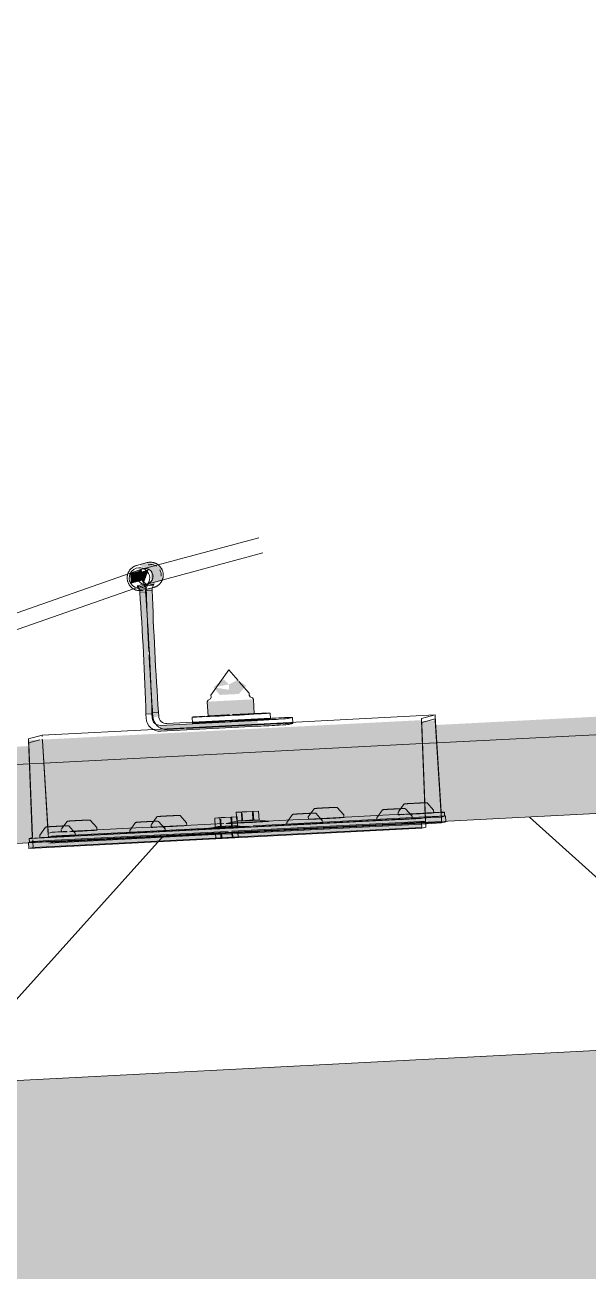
# Model space of a CAD drawing. Header units: millimetres. Extents: x 632 to 645312, y -3890 to 22200.
# Drawn here: x 582708 to 582994, y 10169 to 10801 of the extents above; entities that cross this region are included whole.
import ezdxf

# ---------------------------------------------------------------- set-up
doc = ezdxf.new("R2010")
doc.units = ezdxf.units.MM
doc.layers.add('A-270-M_ROOF', color=132, linetype='Continuous', lineweight=13)
doc.layers.add('A-770-ME_FFE_SA', color=91, linetype='Continuous', lineweight=13)

# ---------------------------------------------------------------- blocks, each defined once
blk = doc.blocks.new('Static Line_Sayfa_Metal Deck_Pan Mount - Up to 15 _ pitch - Max 2 Users-1848369-S6_501-SECTION C1')
at = {"layer": 'A-770-ME_FFE_SA', "lineweight": 5, "transparency": 33554432}
for points in [[(4293291.87, 10517.65), (4293297.19, 10519.07), (4293296.85, 10525.56), (4293291.07, 10528.52), (4293285.75, 10527.09), (4293291.54, 10524.14)], [(4293281.43, 10517.69), (4293287.31, 10519.27), (4293287.04, 10524.48), (4293281.17, 10522.9)], [(4293285.14, 10523.13), (4293287.87, 10517.39), (4293290.52, 10524.87)], [(4293292.25, 10449.54), (4293295.6, 10450.44), (4293292.25, 10515.52), (4293288.89, 10514.62), (4293291.6, 10466.66)], [(4293289.15, 10451.39), (4293292.15, 10451.54), (4293288.95, 10513.45), (4293285.96, 10513.3), (4293288.6, 10466.51)], [(4293320.67, 10450.36), (4293344.12, 10451.56), (4293343.74, 10458.97), (4293320.29, 10457.77)], [(4293231.42, 10389.59), (4293430.98, 10399.81), (4293429, 10448.39), (4293229.45, 10438.16)], [(4293239.54, 10389.75), (4293439.1, 10399.97), (4293436.08, 10448.26), (4293236.52, 10438.04)], [(4293296.6, 10442.76), (4293345.99, 10445.29), (4293345.84, 10448.28), (4293296.45, 10445.75)], [(4293375.76, 10399.54), (4293384.74, 10400), (4293388.24, 10403.09), (4293380.1, 10402.3)], [(4293410.49, 10398.95), (4293419.47, 10399.41), (4293422.97, 10402.5), (4293414.84, 10401.71)], [(4293421.4, 10401.88), (4293430.38, 10402.34), (4293433.88, 10405.43), (4293425.74, 10404.64)], [(4293229.68, 10383.3), (4293429.24, 10393.52), (4293429.08, 10396.52), (4293229.52, 10386.3)], [(4293239.74, 10386), (4293439.3, 10396.23), (4293439.15, 10399.22), (4293239.59, 10389)], [(4293254.64, 10395.88), (4293250.3, 10393.11), (4293259.28, 10393.57)], [(4293285.03, 10392.53), (4293294.01, 10392.99), (4293297.51, 10396.07), (4293289.38, 10395.29)], [(4293300.28, 10398.21), (4293295.93, 10395.45), (4293304.91, 10395.91)], [(4293369.2, 10399.38), (4293364.86, 10396.61), (4293373.84, 10397.07)], [(4293239.39, 10390.19), (4293248.37, 10390.65), (4293251.87, 10393.74), (4293243.74, 10392.95)]]:
    blk.add_hatch(color=256, dxfattribs=at).paths.add_polyline_path(points)
h = blk.add_hatch(color=256, dxfattribs=at)
h.paths.add_polyline_path([(4293326.66, 10461.19), (4293336.34, 10461.68), (4293339.97, 10465.89), (4293335.55, 10468.75), (4293331.22, 10466.51), (4293331.33, 10463.82), (4293323.32, 10465.04)])
h.paths.add_polyline_path([(4293323.32, 10465.04), (4293331.22, 10466.51), (4293328.71, 10469.15)])
h = blk.add_hatch(color=256, dxfattribs=at)
h.paths.add_polyline_path([(4293338.13, 10391.32), (4293343.74, 10391.6), (4293343.48, 10396.6), (4293337.87, 10396.31)])
h.paths.add_polyline_path([(4293340.63, 10397.43), (4293343.2, 10402.02), (4293337.59, 10401.74)])
h = blk.add_hatch(color=256, dxfattribs=at)
h.paths.add_polyline_path([(4293327.23, 10388.39), (4293332.84, 10388.68), (4293332.58, 10393.67), (4293326.97, 10393.38)])
h.paths.add_polyline_path([(4293329.73, 10394.5), (4293332.3, 10399.1), (4293326.69, 10398.81)])
at = {"layer": 'A-770-ME_FFE_SA', "lineweight": 5}
for p, q in [((4293346.45, 10540.95), (4293287.67, 10525.17)), ((4293289.72, 10528.31), (4293284.4, 10526.88)), ((4293289.79, 10528.33), (4293289.72, 10528.31)), ((4293289.74, 10517.44), (4293348.52, 10533.22)), ((4293290.04, 10528.39), (4293289.79, 10528.33)), ((4293290.3, 10528.44), (4293290.04, 10528.39)), ((4293290.55, 10528.48), (4293290.3, 10528.44)), ((4293290.81, 10528.5), (4293290.55, 10528.48)), ((4293291.07, 10528.52), (4293290.81, 10528.5)), ((4293287.41, 10525.09), (4293048.42, 10441.7)), ((4293051.06, 10434.15), (4293290.05, 10517.54)), ((4293284.61, 10516.47), (4293287.96, 10517.37)), ((4293284.61, 10516.47), (4293285.9, 10514.47)), ((4293285.9, 10514.47), (4293289.25, 10515.37)), ((4293287.77, 10514.33), (4293293.09, 10515.75)), ((4293289.25, 10515.37), (4293287.96, 10517.37)), ((4293288.89, 10514.62), (4293289.97, 10516.74)), ((4293288.89, 10514.62), (4293292.25, 10515.52)), ((4293289.31, 10514.2), (4293289.25, 10515.37)), ((4293289.97, 10516.74), (4293293.32, 10517.64)), ((4293293.32, 10517.64), (4293292.25, 10515.52)), ((4293292.25, 10515.52), (4293292.31, 10514.35)), ((4293296.34, 10517.81), (4293296.51, 10518.01)), ((4293296.51, 10518.01), (4293296.67, 10518.21)), ((4293296.67, 10518.21), (4293296.82, 10518.43)), ((4293296.82, 10518.43), (4293296.96, 10518.65)), ((4293296.96, 10518.65), (4293297.09, 10518.87)), ((4293285.9, 10514.47), (4293285.96, 10513.3)), ((4293285.96, 10513.3), (4293288.95, 10513.45)), ((4293288.95, 10513.45), (4293288.89, 10514.62)), ((4293292.09, 10514.34), (4293289.31, 10514.2)), ((4293322.16, 10461.03), (4293331.21, 10473.93)), ((4293335.9, 10468.52), (4293331.21, 10473.93)), ((4293341.54, 10462.03), (4293336.38, 10467.96)), ((4293320.28, 10457.76), (4293320.65, 10458.5)), ((4293320.28, 10457.76), (4293320.66, 10450.36)), ((4293321.84, 10459.27), (4293320.65, 10458.5)), ((4293322.21, 10460), (4293321.84, 10459.27)), ((4293322.16, 10461.03), (4293322.21, 10460)), ((4293341.59, 10461), (4293341.54, 10462.03)), ((4293341.59, 10461), (4293342.04, 10460.31)), ((4293343.29, 10459.67), (4293342.04, 10460.31)), ((4293343.75, 10458.97), (4293343.29, 10459.67)), ((4293344.13, 10451.57), (4293343.75, 10458.97)), ((4293292.15, 10451.54), (4293289.15, 10451.39)), ((4293292.25, 10449.54), (4293292.15, 10451.54)), ((4293292.51, 10452.29), (4293295.12, 10452.42)), ((4293292.61, 10450.29), (4293292.51, 10452.29)), ((4293295.5, 10452.44), (4293295.6, 10450.44)), ((4293352.4, 10448.99), (4293352.24, 10451.99)), ((4293289.15, 10451.39), (4293289.26, 10449.39)), ((4293345.84, 10448.28), (4293296.45, 10445.75)), ((4293345.93, 10446.4), (4293296.54, 10443.87)), ((4293296.6, 10442.76), (4293345.99, 10445.29)), ((4293299.8, 10446.65), (4293349.19, 10449.18)), ((4293345.95, 10446.01), (4293309.7, 10444.16)), ((4293312.54, 10449.94), (4293312.7, 10446.94)), ((4293435.96, 10451.01), (4293345.93, 10446.4)), ((4293349.35, 10446.19), (4293345.95, 10446.01)), ((4293361.43, 10449.22), (4293363.53, 10449.78)), ((4293361.59, 10446.22), (4293363.68, 10446.78)), ((4293363.7, 10446.79), (4293363.54, 10449.79)), ((4293429, 10448.39), (4293430.98, 10399.81)), ((4293435.96, 10451.01), (4293429.01, 10449.15)), ((4293429.17, 10447.17), (4293436, 10449)), ((4293431.15, 10397.83), (4293429.17, 10446.41)), ((4293439.06, 10401.98), (4293436.04, 10450.27)), ((4293436.08, 10448.26), (4293439.1, 10399.97)), ((4293229.45, 10438.93), (4293236.4, 10440.79)), ((4293296.54, 10443.87), (4293236.4, 10440.79)), ((4293308.55, 10444.1), (4293299.96, 10443.66)), ((4293231.42, 10389.59), (4293229.45, 10438.16)), ((4293229.61, 10436.18), (4293231.51, 10389.6)), ((4293235.27, 10438.46), (4293229.62, 10436.95)), ((4293239.52, 10390.01), (4293236.52, 10438.04)), ((4293236.6, 10438.04), (4293239.5, 10391.76)), ((4293338, 10401.84), (4293335.01, 10401.65)), ((4293335.01, 10401.65), (4293337.59, 10401.74)), ((4293335.25, 10397.1), (4293335.01, 10401.65)), ((4293337.59, 10401.74), (4293343.2, 10402.02)), ((4293337.59, 10401.74), (4293337.83, 10397.18)), ((4293343.61, 10402.13), (4293338, 10401.84)), ((4293338.04, 10401.11), (4293338.23, 10397.29)), ((4293343.2, 10402.02), (4293346.31, 10402.23)), ((4293343.2, 10402.02), (4293343.44, 10397.44)), ((4293346.31, 10402.23), (4293343.61, 10402.13)), ((4293343.61, 10402.13), (4293343.85, 10397.55)), ((4293346.31, 10402.23), (4293346.54, 10397.61)), ((4293417.23, 10401.73), (4293417.29, 10400.42)), ((4293420.99, 10400.75), (4293430.92, 10401.26)), ((4293430.92, 10406.46), (4293430.85, 10406.46)), ((4293431, 10406.46), (4293430.92, 10406.46)), ((4293431.07, 10406.47), (4293431, 10406.46)), ((4293431.15, 10406.47), (4293431.07, 10406.47)), ((4293431.26, 10406.46), (4293431.15, 10406.47)), ((4293431.43, 10406.46), (4293431.26, 10406.46)), ((4293431.88, 10406.4), (4293431.43, 10406.46)), ((4293435.2, 10402.66), (4293431.88, 10406.4)), ((4293435.27, 10401.35), (4293435.2, 10402.66)), ((4293440.72, 10401.67), (4293439.14, 10401.24)), ((4293440.83, 10399.68), (4293440.73, 10401.67)), ((4293229.52, 10386.3), (4293429.08, 10396.52)), ((4293239.4, 10388.81), (4293419, 10398.01)), ((4293239.5, 10386.81), (4293419.1, 10396.01)), ((4293424.06, 10398.45), (4293239.59, 10389)), ((4293239.62, 10389.01), (4293424.25, 10398.47)), ((4293291.76, 10395.31), (4293291.83, 10393.99)), ((4293295.53, 10394.32), (4293328.66, 10396.02)), ((4293309.81, 10394.92), (4293309.74, 10396.23)), ((4293327.1, 10398.92), (4293324.11, 10398.72)), ((4293324.11, 10398.72), (4293326.69, 10398.81)), ((4293324.34, 10394.17), (4293324.11, 10398.72)), ((4293326.69, 10398.81), (4293332.3, 10399.1)), ((4293326.69, 10398.81), (4293326.93, 10394.25)), ((4293332.71, 10399.2), (4293327.1, 10398.92)), ((4293327.14, 10398.18), (4293327.33, 10394.36)), ((4293330.63, 10396.12), (4293367.01, 10397.98)), ((4293335.29, 10397.11), (4293330.64, 10396.13)), ((4293332.3, 10399.1), (4293335.4, 10399.3)), ((4293332.3, 10399.1), (4293332.54, 10394.51)), ((4293419.08, 10396.46), (4293332.66, 10392.04)), ((4293335.4, 10399.3), (4293332.71, 10399.2)), ((4293332.71, 10399.2), (4293332.94, 10394.62)), ((4293332.73, 10390.77), (4293429.12, 10395.7)), ((4293335.29, 10396.22), (4293338.28, 10396.42)), ((4293337.87, 10396.31), (4293335.29, 10396.22)), ((4293340.8, 10394.15), (4293335.35, 10394.72)), ((4293335.4, 10399.3), (4293335.64, 10394.69)), ((4293343.48, 10396.6), (4293337.87, 10396.31)), ((4293337.97, 10394.49), (4293341.54, 10394.68)), ((4293337.97, 10394.49), (4293341.54, 10394.68)), ((4293338.28, 10396.42), (4293343.89, 10396.71)), ((4293346.59, 10396.8), (4293343.48, 10396.6)), ((4293343.58, 10394.78), (4293430.99, 10399.26)), ((4293343.58, 10394.78), (4293430.99, 10399.26)), ((4293343.73, 10391.79), (4293429.1, 10396.16)), ((4293343.89, 10396.71), (4293346.59, 10396.8)), ((4293351.7, 10397.07), (4293346.25, 10397.65)), ((4293360.68, 10396.47), (4293360.75, 10395.15)), ((4293367.01, 10397.98), (4293371.54, 10398.22)), ((4293371.54, 10398.22), (4293412.65, 10400.32)), ((4293371.59, 10399.4), (4293371.65, 10398.08)), ((4293378.73, 10396.08), (4293378.66, 10397.4)), ((4293389.63, 10399.01), (4293389.56, 10400.32)), ((4293406.32, 10398.81), (4293406.39, 10397.49)), ((4293412.65, 10400.32), (4293420.99, 10400.75)), ((4293431.18, 10397.08), (4293419.08, 10396.46)), ((4293439.15, 10399.22), (4293424.06, 10398.45)), ((4293424.25, 10398.47), (4293439.18, 10399.23)), ((4293424.37, 10398.42), (4293424.3, 10399.73)), ((4293431.18, 10397.08), (4293429.08, 10396.52)), ((4293429.08, 10396.52), (4293429.24, 10393.52)), ((4293429.1, 10396.16), (4293439.28, 10396.68)), ((4293429.12, 10395.7), (4293439.3, 10396.23)), ((4293430.98, 10399.05), (4293429.4, 10398.63)), ((4293429.5, 10396.63), (4293431.15, 10397.07)), ((4293430.99, 10399.26), (4293439.12, 10399.68)), ((4293431.33, 10394.09), (4293431.18, 10397.08)), ((4293441.24, 10399.78), (4293439.15, 10399.22)), ((4293439.15, 10399.22), (4293439.3, 10396.23)), ((4293439.18, 10399.23), (4293440.82, 10399.67)), ((4293439.3, 10396.23), (4293441.4, 10396.79)), ((4293441.4, 10396.79), (4293441.24, 10399.78)), ((4293229.68, 10383.3), (4293429.24, 10393.52)), ((4293229.83, 10388.4), (4293229.93, 10386.41)), ((4293229.84, 10388.41), (4293231.42, 10388.83)), ((4293231.77, 10383.86), (4293327.62, 10388.77)), ((4293235.22, 10390.04), (4293235.29, 10388.73)), ((4293327.06, 10391.75), (4293239.48, 10387.26)), ((4293239.58, 10391.02), (4293241.16, 10391.45)), ((4293239.59, 10389), (4293241.68, 10389.56)), ((4293241.26, 10389.45), (4293239.62, 10389.01)), ((4293239.74, 10386), (4293327.12, 10390.48)), ((4293241.68, 10389.56), (4293337.62, 10394.48)), ((4293241.84, 10386.57), (4293327.1, 10390.93)), ((4293246.13, 10392.97), (4293246.19, 10391.65)), ((4293251.56, 10392.07), (4293287.19, 10393.89)), ((4293251.66, 10390.07), (4293337.62, 10394.48)), ((4293253.27, 10389.66), (4293253.2, 10390.97)), ((4293264.17, 10392.58), (4293264.1, 10393.9)), ((4293280.86, 10392.38), (4293280.93, 10391.07)), ((4293287.19, 10393.89), (4293295.53, 10394.32)), ((4293298.9, 10391.99), (4293298.84, 10393.31)), ((4293324.39, 10394.18), (4293318.86, 10393.01)), ((4293327.38, 10393.49), (4293324.39, 10393.3)), ((4293324.39, 10393.3), (4293326.97, 10393.38)), ((4293324.65, 10388.3), (4293324.5, 10391.16)), ((4293324.65, 10388.3), (4293327.32, 10388.48)), ((4293327.23, 10388.39), (4293324.65, 10388.3)), ((4293326.97, 10393.38), (4293332.58, 10393.67)), ((4293330.83, 10391.94), (4293327.06, 10391.75)), ((4293327.08, 10391.29), (4293327.23, 10388.39)), ((4293327.1, 10390.93), (4293332.71, 10391.22)), ((4293327.12, 10390.48), (4293332.73, 10390.77)), ((4293332.84, 10388.68), (4293327.23, 10388.39)), ((4293332.99, 10393.78), (4293327.38, 10393.49)), ((4293327.49, 10391.32), (4293327.62, 10388.78)), ((4293327.62, 10388.77), (4293332.82, 10389.04)), ((4293327.63, 10388.5), (4293332.83, 10388.77)), ((4293332.58, 10393.67), (4293335.68, 10393.87)), ((4293332.69, 10391.58), (4293332.84, 10388.68)), ((4293332.71, 10391.22), (4293338.32, 10391.51)), ((4293332.82, 10389.04), (4293429.21, 10393.98)), ((4293335.94, 10388.88), (4293332.84, 10388.68)), ((4293335.68, 10393.87), (4293332.99, 10393.78)), ((4293333.1, 10391.6), (4293333.24, 10388.79)), ((4293333.24, 10388.79), (4293335.94, 10388.88)), ((4293335.55, 10391.23), (4293338.22, 10391.41)), ((4293338.13, 10391.32), (4293335.55, 10391.23)), ((4293335.79, 10391.74), (4293335.94, 10388.88)), ((4293343.74, 10391.6), (4293338.13, 10391.32)), ((4293338.32, 10391.51), (4293343.73, 10391.79)), ((4293338.54, 10391.43), (4293343.74, 10391.69)), ((4293346.84, 10391.81), (4293343.74, 10391.6)), ((4293344.15, 10391.71), (4293346.84, 10391.81)), ((4293429.24, 10393.52), (4293431.33, 10394.09)), ((4293229.52, 10386.3), (4293231.62, 10386.86)), ((4293229.68, 10383.3), (4293229.52, 10386.3)), ((4293231.77, 10383.86), (4293229.68, 10383.3)), ((4293231.59, 10386.85), (4293229.94, 10386.41)), ((4293239.48, 10387.26), (4293231.62, 10386.86)), ((4293231.64, 10386.41), (4293231.77, 10383.86)), ((4293241.84, 10386.57), (4293239.74, 10386))]:
    blk.add_line(p, q, dxfattribs=at)
at = {"layer": 'A-770-ME_FFE_SA', "lineweight": 5, "flags": 128}
for points in [[(4293297.09, 10518.87), (4293297.21, 10519.1), (4293297.32, 10519.33), (4293297.42, 10519.57), (4293297.52, 10519.82), (4293297.6, 10520.06), (4293297.67, 10520.31), (4293297.74, 10520.56), (4293297.79, 10520.82), (4293297.84, 10521.07), (4293297.87, 10521.33), (4293297.89, 10521.59), (4293297.9, 10521.85), (4293297.91, 10522.11), (4293297.9, 10522.37), (4293297.88, 10522.63), (4293297.85, 10522.88), (4293297.81, 10523.14), (4293297.76, 10523.4), (4293297.7, 10523.65), (4293297.63, 10523.9), (4293297.55, 10524.15), (4293297.46, 10524.39), (4293297.37, 10524.63), (4293297.26, 10524.87), (4293297.14, 10525.1), (4293297.01, 10525.32), (4293296.88, 10525.55), (4293296.73, 10525.76), (4293296.58, 10525.97), (4293296.42, 10526.17), (4293296.25, 10526.37), (4293296.07, 10526.56), (4293295.88, 10526.74), (4293295.69, 10526.92), (4293295.49, 10527.09), (4293295.29, 10527.25), (4293295.08, 10527.4), (4293294.86, 10527.54), (4293294.64, 10527.67), (4293294.41, 10527.8), (4293294.18, 10527.91), (4293293.94, 10528.02), (4293293.7, 10528.11), (4293293.45, 10528.2), (4293293.2, 10528.28), (4293292.95, 10528.35), (4293292.7, 10528.4), (4293292.44, 10528.45), (4293292.18, 10528.48), (4293291.92, 10528.51), (4293291.66, 10528.53), (4293291.4, 10528.53), (4293291.14, 10528.53), (4293291.07, 10528.52)], [(4293284.4, 10526.88), (4293284.15, 10526.81), (4293283.9, 10526.73), (4293283.66, 10526.63), (4293283.42, 10526.53), (4293283.19, 10526.42), (4293282.95, 10526.3), (4293282.73, 10526.17), (4293282.51, 10526.03), (4293282.29, 10525.88), (4293282.09, 10525.73), (4293281.88, 10525.56), (4293281.69, 10525.39), (4293281.5, 10525.21), (4293281.32, 10525.02), (4293281.15, 10524.83), (4293280.98, 10524.63), (4293280.82, 10524.42), (4293280.68, 10524.21), (4293280.54, 10523.99), (4293280.4, 10523.76), (4293280.28, 10523.53), (4293280.17, 10523.3), (4293280.07, 10523.06), (4293279.97, 10522.82), (4293279.89, 10522.57), (4293279.82, 10522.32), (4293279.75, 10522.07), (4293279.7, 10521.82), (4293279.65, 10521.56), (4293279.62, 10521.3), (4293279.6, 10521.04), (4293279.59, 10520.79), (4293279.58, 10520.53), (4293279.59, 10520.27), (4293279.61, 10520.01), (4293279.64, 10519.75), (4293279.68, 10519.49), (4293279.73, 10519.24), (4293279.79, 10518.99), (4293279.86, 10518.74), (4293279.94, 10518.49), (4293280.03, 10518.24), (4293280.12, 10518), (4293280.23, 10517.77), (4293280.35, 10517.54), (4293280.48, 10517.31), (4293280.61, 10517.09), (4293280.76, 10516.87), (4293280.91, 10516.66), (4293281.07, 10516.46), (4293281.24, 10516.26), (4293281.42, 10516.07), (4293281.61, 10515.89), (4293281.8, 10515.72), (4293282, 10515.55), (4293282.2, 10515.39), (4293282.41, 10515.24), (4293282.63, 10515.1), (4293282.85, 10514.96), (4293283.08, 10514.84), (4293283.32, 10514.72), (4293283.55, 10514.62), (4293283.79, 10514.52), (4293284.04, 10514.43), (4293284.29, 10514.36), (4293284.54, 10514.29), (4293284.79, 10514.23), (4293285.05, 10514.19), (4293285.31, 10514.15), (4293285.57, 10514.12), (4293285.83, 10514.11), (4293286.09, 10514.1), (4293286.35, 10514.11), (4293286.42, 10514.11)], [(4293293.09, 10515.75), (4293293.34, 10515.83), (4293293.59, 10515.91), (4293293.83, 10516), (4293294.07, 10516.1), (4293294.31, 10516.21), (4293294.54, 10516.33), (4293294.76, 10516.46), (4293294.98, 10516.6), (4293295.2, 10516.75), (4293295.4, 10516.91), (4293295.61, 10517.07), (4293295.8, 10517.24), (4293295.99, 10517.42), (4293296.17, 10517.61), (4293296.34, 10517.81)], [(4293286.42, 10514.11), (4293286.68, 10514.13), (4293286.94, 10514.16), (4293287.19, 10514.2), (4293287.45, 10514.25), (4293287.7, 10514.31), (4293287.77, 10514.33)], [(4293378.66, 10397.4), (4293375.34, 10401.14), (4293374.89, 10401.19), (4293374.72, 10401.2), (4293374.61, 10401.2), (4293374.53, 10401.2), (4293374.46, 10401.2), (4293374.38, 10401.2), (4293374.31, 10401.2), (4293374.23, 10401.2), (4293374.14, 10401.19), (4293374.05, 10401.19), (4293373.96, 10401.19), (4293373.85, 10401.18), (4293373.75, 10401.18), (4293373.63, 10401.18), (4293373.51, 10401.17), (4293373.39, 10401.17), (4293373.25, 10401.16), (4293373.12, 10401.15), (4293372.97, 10401.15), (4293372.82, 10401.14), (4293372.67, 10401.14), (4293372.51, 10401.13), (4293372.35, 10401.12), (4293372.18, 10401.11), (4293372.01, 10401.11), (4293371.83, 10401.1), (4293371.65, 10401.09), (4293371.47, 10401.08), (4293371.28, 10401.07), (4293371.1, 10401.06), (4293370.9, 10401.05), (4293370.71, 10401.04), (4293370.51, 10401.03), (4293370.32, 10401.02), (4293370.12, 10401.01), (4293369.92, 10401), (4293369.72, 10400.99), (4293369.52, 10400.98), (4293369.32, 10400.97), (4293369.12, 10400.96), (4293368.92, 10400.95), (4293368.72, 10400.94), (4293368.52, 10400.93), (4293368.32, 10400.92), (4293368.13, 10400.91), (4293367.93, 10400.9), (4293367.74, 10400.89), (4293367.56, 10400.88), (4293367.37, 10400.87), (4293367.19, 10400.86), (4293367.01, 10400.85), (4293366.84, 10400.84), (4293366.67, 10400.83), (4293366.5, 10400.82), (4293366.34, 10400.81), (4293366.19, 10400.8), (4293366.03, 10400.79), (4293365.89, 10400.78), (4293365.75, 10400.77), (4293365.61, 10400.76), (4293365.48, 10400.76), (4293365.36, 10400.75), (4293365.24, 10400.74), (4293365.13, 10400.73), (4293365.03, 10400.73), (4293364.93, 10400.72), (4293364.83, 10400.71), (4293364.75, 10400.71), (4293364.66, 10400.7), (4293364.59, 10400.69), (4293364.51, 10400.69), (4293364.44, 10400.68), (4293364.36, 10400.67), (4293364.27, 10400.67), (4293364.15, 10400.65), (4293363.91, 10400.61), (4293363.65, 10400.55)], [(4293371.59, 10399.4), (4293374.51, 10403.46), (4293374.55, 10403.47)], [(4293389.56, 10400.32), (4293386.24, 10404.07), (4293385.79, 10404.12), (4293385.62, 10404.13), (4293385.52, 10404.13), (4293385.43, 10404.13), (4293385.36, 10404.13), (4293385.29, 10404.13), (4293385.21, 10404.12), (4293385.13, 10404.12), (4293385.05, 10404.12), (4293384.96, 10404.12), (4293384.86, 10404.11), (4293384.76, 10404.11), (4293384.65, 10404.11), (4293384.54, 10404.1), (4293384.42, 10404.1), (4293384.29, 10404.09), (4293384.16, 10404.09), (4293384.02, 10404.08), (4293383.88, 10404.07), (4293383.73, 10404.07), (4293383.57, 10404.06), (4293383.41, 10404.05), (4293383.25, 10404.05), (4293383.08, 10404.04), (4293382.91, 10404.03), (4293382.74, 10404.02), (4293382.56, 10404.02), (4293382.37, 10404.01), (4293382.19, 10404), (4293382, 10403.99), (4293381.81, 10403.98), (4293381.61, 10403.97), (4293381.42, 10403.96), (4293381.22, 10403.95), (4293381.02, 10403.94), (4293380.82, 10403.93), (4293380.62, 10403.92), (4293380.42, 10403.91), (4293380.22, 10403.9), (4293380.02, 10403.89), (4293379.82, 10403.88), (4293379.62, 10403.87), (4293379.42, 10403.86), (4293379.22, 10403.85), (4293379.03, 10403.84), (4293378.84, 10403.83), (4293378.65, 10403.82), (4293378.46, 10403.8), (4293378.27, 10403.79), (4293378.09, 10403.78), (4293377.92, 10403.77), (4293377.74, 10403.76), (4293377.57, 10403.75), (4293377.41, 10403.75), (4293377.24, 10403.74), (4293377.09, 10403.73), (4293376.94, 10403.72), (4293376.79, 10403.71), (4293376.65, 10403.7), (4293376.52, 10403.69), (4293376.39, 10403.68), (4293376.26, 10403.68), (4293376.15, 10403.67), (4293376.03, 10403.66), (4293375.93, 10403.65), (4293375.83, 10403.65), (4293375.74, 10403.64), (4293375.65, 10403.63), (4293375.57, 10403.63), (4293375.49, 10403.62), (4293375.42, 10403.62), (4293375.34, 10403.61), (4293375.27, 10403.6), (4293375.18, 10403.59), (4293375.05, 10403.58), (4293374.81, 10403.53), (4293374.55, 10403.47)], [(4293406.32, 10398.81), (4293409.24, 10402.87), (4293409.29, 10402.89)], [(4293424.3, 10399.73), (4293420.98, 10403.48), (4293420.53, 10403.53), (4293420.36, 10403.54), (4293420.25, 10403.54), (4293420.17, 10403.54), (4293420.1, 10403.54), (4293420.02, 10403.54), (4293419.95, 10403.54), (4293419.87, 10403.53), (4293419.78, 10403.53), (4293419.69, 10403.53), (4293419.6, 10403.52), (4293419.49, 10403.52), (4293419.39, 10403.52), (4293419.27, 10403.51), (4293419.15, 10403.51), (4293419.02, 10403.5), (4293418.89, 10403.5), (4293418.75, 10403.49), (4293418.61, 10403.49), (4293418.46, 10403.48), (4293418.31, 10403.47), (4293418.15, 10403.47), (4293417.99, 10403.46), (4293417.82, 10403.45), (4293417.65, 10403.44), (4293417.47, 10403.43), (4293417.29, 10403.43), (4293417.11, 10403.42), (4293416.92, 10403.41), (4293416.73, 10403.4), (4293416.54, 10403.39), (4293416.35, 10403.38), (4293416.15, 10403.37), (4293415.96, 10403.36), (4293415.76, 10403.35), (4293415.56, 10403.34), (4293415.36, 10403.33), (4293415.16, 10403.32), (4293414.95, 10403.31), (4293414.75, 10403.3), (4293414.55, 10403.29), (4293414.35, 10403.28), (4293414.16, 10403.27), (4293413.96, 10403.26), (4293413.77, 10403.25), (4293413.57, 10403.24), (4293413.38, 10403.23), (4293413.19, 10403.22), (4293413.01, 10403.21), (4293412.83, 10403.2), (4293412.65, 10403.19), (4293412.48, 10403.18), (4293412.31, 10403.17), (4293412.14, 10403.16), (4293411.98, 10403.15), (4293411.82, 10403.14), (4293411.67, 10403.13), (4293411.53, 10403.12), (4293411.39, 10403.11), (4293411.25, 10403.1), (4293411.12, 10403.09), (4293411, 10403.09), (4293410.88, 10403.08), (4293410.77, 10403.07), (4293410.66, 10403.06), (4293410.57, 10403.06), (4293410.47, 10403.05), (4293410.39, 10403.04), (4293410.3, 10403.04), (4293410.23, 10403.03), (4293410.15, 10403.03), (4293410.08, 10403.02), (4293410, 10403.01), (4293409.91, 10403), (4293409.79, 10402.99), (4293409.55, 10402.95), (4293409.29, 10402.89)], [(4293417.39, 10401.96), (4293420.14, 10405.8), (4293420.19, 10405.81)], [(4293430.85, 10406.46), (4293430.77, 10406.46), (4293430.68, 10406.46), (4293430.59, 10406.45), (4293430.5, 10406.45), (4293430.4, 10406.45), (4293430.29, 10406.44), (4293430.17, 10406.44), (4293430.05, 10406.43), (4293429.93, 10406.43), (4293429.8, 10406.42), (4293429.66, 10406.42), (4293429.51, 10406.41), (4293429.37, 10406.41), (4293429.21, 10406.4), (4293429.05, 10406.39), (4293428.89, 10406.39), (4293428.72, 10406.38), (4293428.55, 10406.37), (4293428.37, 10406.36), (4293428.19, 10406.35), (4293428.01, 10406.34), (4293427.83, 10406.34), (4293427.64, 10406.33), (4293427.44, 10406.32), (4293427.25, 10406.31), (4293427.06, 10406.3), (4293426.86, 10406.29), (4293426.66, 10406.28), (4293426.46, 10406.27), (4293426.26, 10406.26), (4293426.06, 10406.25), (4293425.86, 10406.24), (4293425.66, 10406.23), (4293425.46, 10406.22), (4293425.26, 10406.21), (4293425.06, 10406.19), (4293424.86, 10406.18), (4293424.67, 10406.17), (4293424.48, 10406.16), (4293424.29, 10406.15), (4293424.1, 10406.14), (4293423.91, 10406.13), (4293423.73, 10406.12), (4293423.55, 10406.11), (4293423.38, 10406.1), (4293423.21, 10406.09), (4293423.04, 10406.08), (4293422.88, 10406.07), (4293422.73, 10406.06), (4293422.58, 10406.06), (4293422.43, 10406.05), (4293422.29, 10406.04), (4293422.15, 10406.03), (4293422.02, 10406.02), (4293421.9, 10406.01), (4293421.78, 10406.01), (4293421.67, 10406), (4293421.57, 10405.99), (4293421.47, 10405.98), (4293421.38, 10405.98), (4293421.29, 10405.97), (4293421.21, 10405.97), (4293421.13, 10405.96), (4293421.05, 10405.95), (4293420.98, 10405.95), (4293420.9, 10405.94), (4293420.82, 10405.93), (4293420.69, 10405.91), (4293420.45, 10405.87), (4293420.19, 10405.81)], [(4293253.2, 10390.97), (4293249.88, 10394.71), (4293249.43, 10394.77), (4293249.26, 10394.77), (4293249.15, 10394.77), (4293249.07, 10394.77), (4293249, 10394.77), (4293248.92, 10394.77), (4293248.85, 10394.77), (4293248.77, 10394.77), (4293248.68, 10394.77), (4293248.59, 10394.76), (4293248.5, 10394.76), (4293248.39, 10394.76), (4293248.29, 10394.75), (4293248.17, 10394.75), (4293248.05, 10394.74), (4293247.92, 10394.74), (4293247.79, 10394.73), (4293247.65, 10394.73), (4293247.51, 10394.72), (4293247.36, 10394.72), (4293247.21, 10394.71), (4293247.05, 10394.7), (4293246.89, 10394.69), (4293246.72, 10394.69), (4293246.55, 10394.68), (4293246.37, 10394.67), (4293246.19, 10394.66), (4293246.01, 10394.65), (4293245.82, 10394.64), (4293245.63, 10394.64), (4293245.44, 10394.63), (4293245.25, 10394.62), (4293245.05, 10394.61), (4293244.86, 10394.6), (4293244.66, 10394.59), (4293244.46, 10394.58), (4293244.26, 10394.57), (4293244.06, 10394.56), (4293243.86, 10394.55), (4293243.65, 10394.54), (4293243.45, 10394.52), (4293243.26, 10394.51), (4293243.06, 10394.5), (4293242.86, 10394.49), (4293242.67, 10394.48), (4293242.47, 10394.47), (4293242.28, 10394.46), (4293242.1, 10394.45), (4293241.91, 10394.44), (4293241.73, 10394.43), (4293241.55, 10394.42), (4293241.38, 10394.41), (4293241.21, 10394.4), (4293241.04, 10394.39), (4293240.88, 10394.38), (4293240.72, 10394.37), (4293240.57, 10394.36), (4293240.43, 10394.36), (4293240.29, 10394.35), (4293240.15, 10394.34), (4293240.02, 10394.33), (4293239.9, 10394.32), (4293239.78, 10394.31), (4293239.67, 10394.31), (4293239.56, 10394.3), (4293239.47, 10394.29), (4293239.37, 10394.29), (4293239.29, 10394.28), (4293239.2, 10394.27), (4293239.13, 10394.27), (4293239.05, 10394.26), (4293238.98, 10394.26), (4293238.9, 10394.25), (4293238.81, 10394.24), (4293238.69, 10394.22), (4293238.45, 10394.18), (4293238.19, 10394.12)], [(4293246.29, 10393.2), (4293249.04, 10397.03), (4293249.09, 10397.05)], [(4293264.1, 10393.9), (4293260.78, 10397.64), (4293260.33, 10397.69), (4293260.16, 10397.7), (4293260.05, 10397.7), (4293259.97, 10397.7), (4293259.9, 10397.7), (4293259.82, 10397.7), (4293259.75, 10397.7), (4293259.67, 10397.7), (4293259.58, 10397.69), (4293259.49, 10397.69), (4293259.4, 10397.69), (4293259.3, 10397.68), (4293259.19, 10397.68), (4293259.07, 10397.68), (4293258.95, 10397.67), (4293258.83, 10397.67), (4293258.7, 10397.66), (4293258.56, 10397.65), (4293258.41, 10397.65), (4293258.27, 10397.64), (4293258.11, 10397.64), (4293257.95, 10397.63), (4293257.79, 10397.62), (4293257.62, 10397.61), (4293257.45, 10397.61), (4293257.27, 10397.6), (4293257.09, 10397.59), (4293256.91, 10397.58), (4293256.73, 10397.57), (4293256.54, 10397.56), (4293256.35, 10397.55), (4293256.15, 10397.54), (4293255.96, 10397.53), (4293255.76, 10397.52), (4293255.56, 10397.51), (4293255.36, 10397.5), (4293255.16, 10397.49), (4293254.96, 10397.48), (4293254.76, 10397.47), (4293254.56, 10397.46), (4293254.36, 10397.45), (4293254.16, 10397.44), (4293253.96, 10397.43), (4293253.76, 10397.42), (4293253.57, 10397.41), (4293253.38, 10397.4), (4293253.19, 10397.39), (4293253, 10397.38), (4293252.81, 10397.37), (4293252.63, 10397.36), (4293252.45, 10397.35), (4293252.28, 10397.34), (4293252.11, 10397.33), (4293251.94, 10397.32), (4293251.78, 10397.31), (4293251.63, 10397.3), (4293251.48, 10397.29), (4293251.33, 10397.28), (4293251.19, 10397.27), (4293251.05, 10397.26), (4293250.92, 10397.26), (4293250.8, 10397.25), (4293250.68, 10397.24), (4293250.57, 10397.23), (4293250.47, 10397.23), (4293250.37, 10397.22), (4293250.28, 10397.21), (4293250.19, 10397.21), (4293250.11, 10397.2), (4293250.03, 10397.19), (4293249.95, 10397.19), (4293249.88, 10397.18), (4293249.8, 10397.17), (4293249.72, 10397.17), (4293249.59, 10397.15), (4293249.35, 10397.11), (4293249.09, 10397.05)], [(4293280.86, 10392.38), (4293283.78, 10396.45), (4293283.83, 10396.46)], [(4293298.84, 10393.31), (4293295.52, 10397.05), (4293295.06, 10397.1), (4293294.89, 10397.11), (4293294.79, 10397.11), (4293294.71, 10397.11), (4293294.63, 10397.11), (4293294.56, 10397.11), (4293294.48, 10397.11), (4293294.4, 10397.11), (4293294.32, 10397.1), (4293294.23, 10397.1), (4293294.13, 10397.1), (4293294.03, 10397.09), (4293293.92, 10397.09), (4293293.81, 10397.09), (4293293.69, 10397.08), (4293293.56, 10397.08), (4293293.43, 10397.07), (4293293.29, 10397.07), (4293293.15, 10397.06), (4293293, 10397.05), (4293292.85, 10397.05), (4293292.69, 10397.04), (4293292.53, 10397.03), (4293292.36, 10397.02), (4293292.19, 10397.02), (4293292.01, 10397.01), (4293291.83, 10397), (4293291.65, 10396.99), (4293291.46, 10396.98), (4293291.27, 10396.97), (4293291.08, 10396.96), (4293290.89, 10396.95), (4293290.69, 10396.94), (4293290.49, 10396.93), (4293290.3, 10396.92), (4293290.1, 10396.91), (4293289.9, 10396.9), (4293289.69, 10396.89), (4293289.49, 10396.88), (4293289.29, 10396.87), (4293289.09, 10396.86), (4293288.89, 10396.85), (4293288.7, 10396.84), (4293288.5, 10396.83), (4293288.3, 10396.82), (4293288.11, 10396.81), (4293287.92, 10396.8), (4293287.73, 10396.79), (4293287.55, 10396.78), (4293287.37, 10396.77), (4293287.19, 10396.76), (4293287.02, 10396.75), (4293286.85, 10396.74), (4293286.68, 10396.73), (4293286.52, 10396.72), (4293286.36, 10396.71), (4293286.21, 10396.7), (4293286.07, 10396.69), (4293285.92, 10396.68), (4293285.79, 10396.68), (4293285.66, 10396.67), (4293285.54, 10396.66), (4293285.42, 10396.65), (4293285.31, 10396.65), (4293285.2, 10396.64), (4293285.1, 10396.63), (4293285.01, 10396.62), (4293284.92, 10396.62), (4293284.84, 10396.61), (4293284.76, 10396.61), (4293284.69, 10396.6), (4293284.62, 10396.59), (4293284.54, 10396.59), (4293284.45, 10396.58), (4293284.33, 10396.56), (4293284.08, 10396.52), (4293283.83, 10396.46)], [(4293291.93, 10395.53), (4293294.68, 10399.37), (4293294.73, 10399.39)], [(4293309.74, 10396.23), (4293306.42, 10399.98), (4293305.97, 10400.03), (4293305.8, 10400.04), (4293305.69, 10400.04), (4293305.61, 10400.04), (4293305.54, 10400.04), (4293305.46, 10400.04), (4293305.39, 10400.04), (4293305.31, 10400.03), (4293305.22, 10400.03), (4293305.13, 10400.03), (4293305.04, 10400.02), (4293304.93, 10400.02), (4293304.83, 10400.02), (4293304.71, 10400.01), (4293304.59, 10400.01), (4293304.47, 10400), (4293304.33, 10400), (4293304.2, 10399.99), (4293304.05, 10399.99), (4293303.9, 10399.98), (4293303.75, 10399.97), (4293303.59, 10399.97), (4293303.43, 10399.96), (4293303.26, 10399.95), (4293303.09, 10399.94), (4293302.91, 10399.93), (4293302.73, 10399.93), (4293302.55, 10399.92), (4293302.36, 10399.91), (4293302.17, 10399.9), (4293301.98, 10399.89), (4293301.79, 10399.88), (4293301.59, 10399.87), (4293301.4, 10399.86), (4293301.2, 10399.85), (4293301, 10399.84), (4293300.8, 10399.83), (4293300.6, 10399.82), (4293300.4, 10399.81), (4293300.2, 10399.8), (4293300, 10399.79), (4293299.8, 10399.78), (4293299.6, 10399.77), (4293299.4, 10399.76), (4293299.21, 10399.75), (4293299.01, 10399.74), (4293298.82, 10399.73), (4293298.64, 10399.72), (4293298.45, 10399.71), (4293298.27, 10399.7), (4293298.09, 10399.69), (4293297.92, 10399.68), (4293297.75, 10399.67), (4293297.58, 10399.66), (4293297.42, 10399.65), (4293297.27, 10399.64), (4293297.11, 10399.63), (4293296.97, 10399.62), (4293296.83, 10399.61), (4293296.69, 10399.6), (4293296.56, 10399.59), (4293296.44, 10399.59), (4293296.32, 10399.58), (4293296.21, 10399.57), (4293296.11, 10399.56), (4293296.01, 10399.56), (4293295.91, 10399.55), (4293295.83, 10399.54), (4293295.74, 10399.54), (4293295.67, 10399.53), (4293295.59, 10399.53), (4293295.52, 10399.52), (4293295.44, 10399.51), (4293295.35, 10399.5), (4293295.23, 10399.49), (4293294.99, 10399.45), (4293294.73, 10399.39)], [(4293360.68, 10396.47), (4293363.6, 10400.53), (4293363.65, 10400.55)], [(4293235.22, 10390.04), (4293238.14, 10394.11), (4293238.19, 10394.12)]]:
    blk.add_lwpolyline(points, dxfattribs=at)
at = {"layer": 'A-770-ME_FFE_SA', "lineweight": 5}
for centre, major_axis, ratio, start_param, end_param in [((4293291.68, 10522.11), (-1.35, 5.04), 0.999057, 6.072309, 6.283185), ((4293291.68, 10522.11), (-1.35, 5.04), 0.999057, 5.46697, 6.072309), ((4293285.81, 10520.53), (-1.35, 5.04), 0.999057, 6.072309, 9.213902), ((4293288.7, 10521.31), (-1.04, 3.86), 0.999057, 0, 1.359921), ((4293288.73, 10521.32), (-1.04, 3.86), 0.999057, 0.836322, 1.35992), ((4293288.7, 10521.31), (-1.04, 3.86), 0.999057, 1.35992, 3.716115), ((4293288.73, 10521.32), (-1.04, 3.86), 0.999057, 1.35992, 2.407118), ((4293288.73, 10521.32), (-1.04, 3.86), 0.999057, 0.574522, 0.836321), ((4293285.81, 10520.53), (-1.35, 5.04), 0.999057, 2.930717, 6.072309), ((4293288.73, 10521.32), (-1.04, 3.86), 0.999057, 0.312723, 0.574522), ((4293291.68, 10522.11), (-1.35, 5.04), 0.999057, 0.982766, 1.883519), ((4293288.73, 10521.32), (-1.04, 3.86), 0.999057, 0.050923, 0.312723), ((4293288.73, 10521.32), (-1.04, 3.86), 0.999057, 6.072309, 6.334109), ((4293288.7, 10521.31), (-1.04, 3.86), 0.999057, 6.072309, 6.283185), ((4293288.7, 10521.31), (-1.04, 3.86), 0.999057, 5.81051, 6.07231), ((4293288.73, 10521.32), (-1.04, 3.86), 0.999057, 5.81051, 6.072309), ((4293288.7, 10521.31), (-1.04, 3.86), 0.999057, 5.548711, 5.81051), ((4293288.73, 10521.32), (-1.04, 3.86), 0.999057, 5.286911, 5.81051), ((4293288.7, 10521.31), (-1.04, 3.86), 0.999057, 5.286911, 5.548711), ((4293288.7, 10521.31), (-1.04, 3.86), 0.999057, 4.763313, 5.286911), ((4293288.73, 10521.32), (-1.04, 3.86), 0.999057, 4.763313, 5.286911), ((4293288.73, 10521.32), (-1.04, 3.86), 0.999057, 3.716115, 4.501513), ((4293288.7, 10521.31), (-1.04, 3.86), 0.999057, 4.501513, 4.763313), ((4293288.73, 10521.32), (-1.04, 3.86), 0.999057, 4.501513, 4.763313), ((4293288.7, 10521.31), (-1.04, 3.86), 0.999057, 4.239714, 4.501513), ((4293291.68, 10522.11), (-1.35, 5.04), 0.999057, 4.308829, 4.963916), ((4293287.05, 10521.2), (-1.38, 5.15), 0.999057, 2.40255, 3.458884), ((4293288.73, 10521.32), (-1.04, 3.86), 0.999057, 2.407118, 2.668917), ((4293288.73, 10521.32), (-1.04, 3.86), 0.999057, 2.668917, 2.930717), ((4293290.41, 10522.1), (-1.38, 5.15), 0.999057, 2.40255, 3.458884), ((4293291.68, 10522.11), (-1.35, 5.04), 0.999057, 2.118055, 2.930717), ((4293288.73, 10521.32), (-1.04, 3.86), 0.999057, 2.930717, 3.454316), ((4293288.73, 10521.32), (-1.04, 3.86), 0.999057, 3.454316, 3.716115), ((4293288.7, 10521.31), (-1.04, 3.86), 0.999057, 3.716115, 3.977914), ((4293291.68, 10522.11), (-1.35, 5.04), 0.999057, 2.930717, 3.141593), ((4293288.7, 10521.31), (-1.04, 3.86), 0.999057, 3.977914, 4.239714), ((4293284.92, 10481.64), (-3.58, 69.91), 0.042456, 4.262703, 5.180268), ((4293287.92, 10481.79), (-3.58, 69.91), 0.042456, 4.262703, 5.180268), ((4293293.54, 10483.95), (-3.58, 69.91), 0.042456, 1.12111, 1.324292), ((4293296.54, 10484.1), (-3.58, 69.91), 0.042456, 1.12111, 2.038676), ((4293293.54, 10483.95), (-3.58, 69.91), 0.042456, 1.364613, 1.569702), ((4293293.54, 10483.95), (-3.58, 69.91), 0.042456, 1.569702, 1.579893), ((4293293.54, 10483.95), (-3.58, 69.91), 0.042456, 1.603976, 1.809284), ((4293293.54, 10483.95), (-3.58, 69.91), 0.042456, 1.845513, 2.038676), ((4293332.39, 10450.96), (19.85, 1.02), 0.009088, 3.099122, 6.240715), ((4293332.39, 10450.96), (11.73, 0.61), 0.009088, 3.099122, 6.240715), ((4293332.39, 10450.96), (11.73, 0.61), 0.009088, 0.827898, 1.528326), ((4293332.39, 10450.96), (19.85, 1.02), 0.009088, 1.138798, 1.528326), ((4293332.39, 10450.96), (19.85, 1.02), 0.009088, 0.912048, 1.123815), ((4293332.39, 10450.96), (11.73, 0.61), 0.009088, 0.002483, 0.742927), ((4293332.39, 10450.96), (11.73, 0.61), 0.009088, 6.240715, 6.283185), ((4293332.39, 10450.96), (19.85, 1.02), 0.009088, 6.240715, 7.195233), ((4293296.24, 10449.75), (-1.81, 6.76), 0.999057, 1.35992, 2.930717), ((4293296.24, 10449.75), (-1.04, 3.86), 0.999057, 1.35992, 2.930717), ((4293299.6, 10450.65), (-1.81, 6.76), 0.999057, 1.35992, 2.407118), ((4293299.6, 10450.65), (-1.04, 3.86), 0.999057, 1.35992, 2.930717), ((4293332.55, 10447.97), (19.85, 1.02), 0.009088, 3.099122, 6.240715), ((4293332.39, 10450.96), (19.85, 1.02), 0.009088, 2.313724, 3.099122), ((4293332.55, 10447.97), (19.85, 1.02), 0.009088, 6.240715, 9.382307), ((4293332.39, 10450.96), (19.85, 1.02), 0.009088, 2.055391, 2.220004), ((4293332.39, 10450.96), (11.73, 0.61), 0.009088, 2.471484, 3.099122), ((4293332.39, 10450.96), (19.85, 1.02), 0.009088, 1.619076, 2.050393), ((4293332.39, 10450.96), (11.73, 0.61), 0.009088, 1.642392, 2.313724), ((4293346.47, 10448.45), (14.98, 0.77), 0.009088, 4.669918, 6.240715), ((4293346.62, 10445.45), (14.98, 0.77), 0.009088, 4.669918, 6.240715), ((4293348.56, 10449.01), (14.98, 0.77), 0.009088, 0.481128, 1.528326), ((4293348.72, 10446.02), (14.98, 0.77), 0.009088, 6.240715, 7.811511), ((4293348.56, 10449.01), (14.98, 0.77), 0.009088, 0.219329, 0.481128), ((4293348.56, 10449.01), (14.98, 0.77), 0.009088, 0, 0.219329), ((4293348.56, 10449.01), (14.98, 0.77), 0.009088, 6.240715, 6.283185), ((4293429.06, 10448.15), (-0.051, 0.999), 0.042456, 0.009096, 1.327733), ((4293429.23, 10446.17), (-0.051, 0.999), 0.042456, 0.228869, 0.448642), ((4293429.23, 10446.17), (-0.051, 0.999), 0.042456, 0.448642, 0.668415), ((4293429.23, 10446.17), (-0.051, 0.999), 0.042456, 0.668415, 0.888188), ((4293429.23, 10446.17), (-0.051, 0.999), 0.042456, 0.888188, 1.10796), ((4293429.23, 10446.17), (-0.051, 0.999), 0.042456, 1.10796, 1.327733), ((4293429.23, 10446.17), (-0.051, 0.999), 0.042456, 0.009096, 0.228869), ((4293436.01, 10450.01), (-0.051, 0.999), 0.042456, 6.072509, 6.283185), ((4293436.01, 10450.01), (-0.051, 0.999), 0.042456, 5.852736, 6.072509), ((4293436.01, 10450.01), (-0.051, 0.999), 0.042456, 5.632963, 5.852736), ((4293436.01, 10450.01), (-0.051, 0.999), 0.042456, 5.413191, 5.632963), ((4293436.05, 10448), (-0.051, 0.999), 0.042456, 4.973645, 6.283185), ((4293436.01, 10450.01), (-0.051, 0.999), 0.042456, 4.973645, 5.413191), ((4293229.5, 10437.93), (-0.051, 0.999), 0.042456, 0.228869, 1.327733), ((4293229.5, 10437.93), (-0.051, 0.999), 0.042456, 0.009096, 0.228869), ((4293236.45, 10439.79), (-0.051, 0.999), 0.042456, 6.072509, 6.283185), ((4293236.45, 10439.79), (-0.051, 0.999), 0.042456, 5.852736, 6.072509), ((4293236.45, 10439.79), (-0.051, 0.999), 0.042456, 5.632963, 5.852736), ((4293236.45, 10439.79), (-0.051, 0.999), 0.042456, 5.41319, 5.632963), ((4293236.45, 10439.79), (-0.051, 0.999), 0.042456, 5.193418, 5.413191), ((4293236.45, 10439.79), (-0.051, 0.999), 0.042456, 4.973645, 5.193418), ((4293299.6, 10450.65), (-1.81, 6.76), 0.999057, 2.407118, 2.668917), ((4293299.6, 10450.65), (-1.81, 6.76), 0.999057, 2.668917, 2.930717), ((4293229.67, 10435.95), (-0.051, 0.999), 0.042456, 0.228869, 0.448642), ((4293229.67, 10435.95), (-0.051, 0.999), 0.042456, 0.448642, 0.668415), ((4293229.67, 10435.95), (-0.051, 0.999), 0.042456, 0.668415, 0.888188), ((4293229.67, 10435.95), (-0.051, 0.999), 0.042456, 0.888188, 1.10796), ((4293229.67, 10435.95), (-0.051, 0.999), 0.042456, 0.009096, 0.228869), ((4293229.67, 10435.95), (-0.051, 0.999), 0.042456, 1.10796, 1.327733), ((4293236.49, 10437.78), (-0.051, 0.999), 0.042456, 6.072509, 6.283185), ((4293236.49, 10437.78), (-0.051, 0.999), 0.042456, 5.852736, 6.072509), ((4293236.49, 10437.78), (-0.051, 0.999), 0.042456, 5.632963, 5.852736), ((4293236.49, 10437.78), (-0.051, 0.999), 0.042456, 5.413191, 5.632963), ((4293236.49, 10437.78), (-0.051, 0.999), 0.042456, 5.193418, 5.41319), ((4293236.49, 10437.78), (-0.051, 0.999), 0.042456, 4.973645, 5.193418), ((4293426.28, 10400.88), (8.99, 0.46), 0.009088, 4.146319, 5.193517), ((4293426.28, 10400.88), (8.99, 0.46), 0.009088, 1.025071, 2.051924), ((4293426.28, 10400.88), (8.99, 0.46), 0.009088, 0, 1.004727), ((4293430.74, 10401.16), (9.99, 0.52), 0.009088, 1.266526, 1.528326), ((4293426.28, 10400.88), (8.99, 0.46), 0.009088, 5.29889, 6.240715), ((4293430.74, 10401.16), (9.99, 0.52), 0.009088, 1.004727, 1.266526), ((4293426.28, 10400.88), (8.99, 0.46), 0.009088, 6.240715, 6.283185), ((4293430.74, 10401.16), (9.99, 0.52), 0.009088, 0.742927, 1.004727), ((4293430.74, 10401.16), (9.99, 0.52), 0.009088, 0.481128, 0.742927), ((4293439.09, 10402.24), (-0.051, 0.999), 0.042456, 1.832052, 2.051825), ((4293439.09, 10402.24), (-0.051, 0.999), 0.042456, 2.051825, 2.271598), ((4293439.09, 10402.24), (-0.051, 0.999), 0.042456, 2.271598, 2.491371), ((4293439.09, 10402.24), (-0.051, 0.999), 0.042456, 2.491371, 2.711143), ((4293439.09, 10402.24), (-0.051, 0.999), 0.042456, 2.711143, 2.930916), ((4293439.09, 10402.24), (-0.051, 0.999), 0.042456, 2.930916, 3.141593), ((4293430.74, 10401.16), (9.99, 0.52), 0.009088, 6.240715, 6.764313), ((4293300.82, 10394.46), (8.99, 0.46), 0.009088, 4.146319, 6.240715), ((4293300.82, 10394.46), (8.99, 0.46), 0.009088, 6.240715, 8.33511), ((4293340.73, 10396.5), (10.99, 0.57), 0.009088, 3.084179, 3.099122), ((4293340.73, 10396.5), (10.99, 0.57), 0.009088, 3.261833, 6.240715), ((4293340.73, 10396.5), (10.99, 0.57), 0.009088, 6.240715, 9.227284), ((4293369.74, 10395.62), (8.99, 0.46), 0.009088, 3.099122, 6.240715), ((4293369.74, 10395.62), (8.99, 0.46), 0.009088, 6.240715, 9.382307), ((4293380.64, 10398.55), (8.99, 0.46), 0.009088, 3.099122, 3.141593), ((4293380.64, 10398.55), (8.99, 0.46), 0.009088, 3.156064, 6.240715), ((4293380.64, 10398.55), (8.99, 0.46), 0.009088, 6.240715, 9.355955), ((4293415.38, 10397.96), (8.99, 0.46), 0.009088, 3.099122, 6.240715), ((4293415.38, 10397.96), (8.99, 0.46), 0.009088, 6.240715, 9.382307), ((4293426.28, 10400.88), (8.99, 0.46), 0.009088, 3.156064, 3.971358), ((4293426.28, 10400.88), (8.99, 0.46), 0.009088, 3.099122, 3.141593), ((4293426.28, 10400.88), (8.99, 0.46), 0.009088, 2.31944, 3.07277), ((4293419.42, 10398.12), (9.99, 0.52), 0.009088, 4.669918, 6.240715), ((4293419.52, 10396.12), (9.99, 0.52), 0.009088, 4.669918, 4.931718), ((4293419.52, 10396.12), (9.99, 0.52), 0.009088, 4.931718, 5.193517), ((4293419.52, 10396.12), (9.99, 0.52), 0.009088, 5.193517, 5.455316), ((4293419.52, 10396.12), (9.99, 0.52), 0.009088, 5.455316, 6.240715), ((4293430.93, 10400.05), (-0.051, 0.999), 0.042456, 3.370462, 4.469326), ((4293430.93, 10400.05), (-0.051, 0.999), 0.042456, 3.150689, 3.370462), ((4293431.09, 10398.07), (-0.051, 0.999), 0.042456, 3.150689, 4.469326), ((4293430.84, 10399.16), (9.99, 0.52), 0.009088, 1.266526, 1.528326), ((4293430.84, 10399.16), (9.99, 0.52), 0.009088, 1.004727, 1.266526), ((4293430.84, 10399.16), (9.99, 0.52), 0.009088, 0.742927, 1.004727), ((4293430.84, 10399.16), (9.99, 0.52), 0.009088, 0.481128, 0.742927), ((4293439.13, 10400.23), (-0.051, 0.999), 0.042456, 1.832052, 2.930916), ((4293439.13, 10400.23), (-0.051, 0.999), 0.042456, 2.930916, 3.141593), ((4293430.84, 10399.16), (9.99, 0.52), 0.009088, 6.240715, 6.764313), ((4293239.82, 10388.92), (9.99, 0.52), 0.009088, 3.099122, 4.669918), ((4293231.37, 10389.83), (-0.051, 0.999), 0.042456, 3.370462, 4.469326), ((4293231.37, 10389.83), (-0.051, 0.999), 0.042456, 3.150689, 3.370462), ((4293244.28, 10389.19), (8.99, 0.46), 0.009088, 3.099122, 6.240715), ((4293244.28, 10389.19), (8.99, 0.46), 0.009088, 6.240715, 9.382307), ((4293239.53, 10392.02), (-0.051, 0.999), 0.042456, 1.832052, 2.051825), ((4293239.53, 10392.02), (-0.051, 0.999), 0.042456, 2.051825, 3.141593), ((4293239.57, 10390.01), (-0.051, 0.999), 0.042456, 1.832052, 2.051825), ((4293239.57, 10390.01), (-0.051, 0.999), 0.042456, 2.051825, 2.271598), ((4293239.57, 10390.01), (-0.051, 0.999), 0.042456, 2.271598, 2.491371), ((4293239.57, 10390.01), (-0.051, 0.999), 0.042456, 2.491371, 2.711143), ((4293239.57, 10390.01), (-0.051, 0.999), 0.042456, 2.711143, 2.930916), ((4293239.57, 10390.01), (-0.051, 0.999), 0.042456, 2.930916, 3.141593), ((4293251.14, 10391.96), (9.99, 0.52), 0.009088, 2.313724, 3.099122), ((4293251.24, 10389.96), (9.99, 0.52), 0.009088, 2.837322, 3.099122), ((4293251.24, 10389.96), (9.99, 0.52), 0.009088, 2.313724, 2.837322), ((4293251.14, 10391.96), (9.99, 0.52), 0.009088, 2.051924, 2.313724), ((4293251.24, 10389.96), (9.99, 0.52), 0.009088, 2.051924, 2.313724), ((4293255.18, 10392.12), (8.99, 0.46), 0.009088, 3.099122, 3.141593), ((4293255.18, 10392.12), (8.99, 0.46), 0.009088, 3.176034, 3.974814), ((4293255.18, 10392.12), (8.99, 0.46), 0.009088, 2.31944, 3.07277), ((4293251.14, 10391.96), (9.99, 0.52), 0.009088, 1.790125, 2.051924), ((4293251.24, 10389.96), (9.99, 0.52), 0.009088, 1.528326, 2.051924), ((4293255.18, 10392.12), (8.99, 0.46), 0.009088, 4.146319, 6.240715), ((4293255.18, 10392.12), (8.99, 0.46), 0.009088, 6.240715, 8.33511), ((4293289.92, 10391.53), (8.99, 0.46), 0.009088, 3.099122, 6.240715), ((4293289.92, 10391.53), (8.99, 0.46), 0.009088, 6.240715, 9.382307), ((4293300.82, 10394.46), (8.99, 0.46), 0.009088, 3.099122, 3.141593), ((4293300.82, 10394.46), (8.99, 0.46), 0.009088, 3.176034, 3.974814), ((4293300.82, 10394.46), (8.99, 0.46), 0.009088, 2.31944, 3.07277), ((4293329.83, 10393.57), (10.99, 0.57), 0.009088, 3.099122, 6.240715), ((4293329.83, 10393.57), (10.99, 0.57), 0.009088, 6.240715, 9.382307), ((4293239.92, 10386.92), (9.99, 0.52), 0.009088, 3.099122, 3.88452), ((4293231.54, 10387.85), (-0.051, 0.999), 0.042456, 3.150689, 4.469326), ((4293239.92, 10386.92), (9.99, 0.52), 0.009088, 3.88452, 4.146319), ((4293239.92, 10386.92), (9.99, 0.52), 0.009088, 4.146319, 4.408119), ((4293239.92, 10386.92), (9.99, 0.52), 0.009088, 4.408119, 4.669918)]:
    blk.add_ellipse(centre, major_axis=major_axis, ratio=ratio, start_param=start_param, end_param=end_param, dxfattribs=at)
for points in [[(4293332.54, 10394.51), (4293331.6, 10394.55), (4293329.72, 10394.54), (4293327.86, 10394.37), (4293326.93, 10394.25)], [(4293327.33, 10394.36), (4293328.26, 10394.48), (4293330.13, 10394.65), (4293332, 10394.66), (4293332.94, 10394.62)], [(4293335.64, 10394.69), (4293335.12, 10394.74), (4293334.08, 10394.76), (4293333.05, 10394.62), (4293332.54, 10394.51)], [(4293332.94, 10394.62), (4293333.39, 10394.71), (4293334.28, 10394.81), (4293335.19, 10394.75), (4293335.64, 10394.69)], [(4293338.23, 10397.29), (4293337.73, 10397.34), (4293336.73, 10397.35), (4293335.74, 10397.21), (4293335.25, 10397.1)], [(4293335.25, 10397.1), (4293335.67, 10397.19), (4293336.53, 10397.3), (4293337.39, 10397.25), (4293337.83, 10397.18)], [(4293337.83, 10397.18), (4293338.76, 10397.3), (4293340.63, 10397.47), (4293342.5, 10397.48), (4293343.44, 10397.44)], [(4293343.85, 10397.55), (4293342.91, 10397.59), (4293341.03, 10397.58), (4293339.17, 10397.41), (4293338.23, 10397.29)], [(4293343.44, 10397.44), (4293343.95, 10397.55), (4293344.98, 10397.68), (4293346.02, 10397.66), (4293346.54, 10397.61)], [(4293346.54, 10397.61), (4293346.09, 10397.68), (4293345.19, 10397.74), (4293344.29, 10397.64), (4293343.85, 10397.55)], [(4293324.34, 10394.17), (4293324.84, 10394.28), (4293325.83, 10394.43), (4293326.83, 10394.41), (4293327.33, 10394.36)], [(4293326.93, 10394.25), (4293326.49, 10394.32), (4293325.63, 10394.37), (4293324.77, 10394.27), (4293324.34, 10394.17)]]:
    blk.add_open_spline(points, degree=3, dxfattribs=at)
blk = doc.blocks.new('25021-APA-ZZ-ZZ-M3-AR-000001_V3_rvt-8-S6_501-SECTION C1')
at = {"layer": 'A-270-M_ROOF', "lineweight": 5, "transparency": 33554432}
h = blk.add_hatch(color=9, dxfattribs=at)
h.paths.add_polyline_path([(4280622.87, 9775.5), (4307676.79, 11171.8), (4307676.79, 11176.34), (4307460.41, 11165.18), (4307416.65, 11167.47), (4280781.26, 9792.78)])
h.paths.add_polyline_path([(4307826.79, 11179.54), (4312657.3, 11428.88), (4312657.3, 11433.41), (4307826.79, 11183.77)])
at = {"layer": 'A-270-M_ROOF', "transparency": 33554432}
h = blk.add_hatch(color=9, dxfattribs=at)
h.paths.add_polyline_path([(4280622.81, 9735.45), (4307676.79, 11131.75), (4307676.79, 11171.8), (4280622.81, 9775.5)])
h.paths.add_polyline_path([(4307826.79, 11139.49), (4312657.3, 11388.8), (4312657.3, 11428.85), (4307826.79, 11179.54)])
at = {"layer": 'A-270-M_ROOF', "lineweight": 5}
h = blk.add_hatch(dxfattribs=at)
h.set_pattern_fill('FP_46', angle=225, style=0, pattern_type=2)
h.set_pattern_definition([(47.955, (4325937.9, -8e-07), (-222.7857, 200.9142), []), (137.955, (4325937.9, -8e-07), (-200.9142, -222.7857), [])])
h.paths.add_polyline_path([(4280622.81, 9615.28), (4307676.79, 11011.58), (4307676.79, 11131.75), (4280622.81, 9735.45), (4280622.81, 9674.19)])
h.paths.add_polyline_path([(4307826.79, 11019.32), (4312657.3, 11268.63), (4312657.3, 11388.8), (4307826.79, 11139.49), (4307826.79, 11062.21)])
at = {"layer": 'A-270-M_ROOF', "lineweight": 5, "transparency": 33554432}
h = blk.add_hatch(color=10, dxfattribs=at)
h.paths.add_polyline_path([(4280622.87, 9735.45), (4307676.79, 11131.75), (4307676.79, 11136.29), (4307460.41, 11125.12), (4307416.65, 11127.42), (4280781.26, 9752.72)])
h.paths.add_polyline_path([(4307826.79, 11139.49), (4312657.3, 11388.82), (4312657.3, 11393.35), (4307826.79, 11143.71)])
h = blk.add_hatch(color=254, dxfattribs=at)
h.paths.add_polyline_path([(4284252.33, 9552.27), (4307676.79, 10761.24), (4307676.79, 11011.58), (4280622.81, 9615.28), (4280622.81, 9572.55), (4280777.68, 9588.84), (4280862.3, 9587.96), (4280862.73, 9582.14), (4284241.81, 9756.31), (4284251.24, 9573.43)])
h.paths.add_polyline_path([(4307826.79, 10768.98), (4312657.3, 11018.29), (4312657.3, 11268.63), (4307826.79, 11019.32), (4307826.79, 10830.87)])
at = {"layer": 'A-270-M_ROOF', "color": 53, "lineweight": 5}
for p, q in [((4312682.3, 11430.14), (4293436.79, 10436.85)), ((4312682.3, 11390.09), (4293439.26, 10396.93)), ((4293439.26, 10396.93), (4312682.3, 11390.09)), ((4280622.81, 9615.28), (4312682.3, 11269.92)), ((4293429.49, 10436.48), (4293237.24, 10426.55)), ((4293436.79, 10436.85), (4293429.49, 10436.48)), ((4293229.93, 10426.18), (4293053.43, 10417.07)), ((4293237.24, 10426.55), (4293229.93, 10426.18)), ((4293429.09, 10396.4), (4293343.72, 10391.99)), ((4293343.72, 10391.99), (4293429.09, 10396.4)), ((4293439.26, 10396.93), (4293429.09, 10396.4)), ((4293429.09, 10396.4), (4293439.26, 10396.93)), ((4293327.09, 10391.14), (4293239.71, 10386.63)), ((4293239.71, 10386.63), (4293327.09, 10391.14)), ((4293332.7, 10391.42), (4293327.09, 10391.14)), ((4293327.09, 10391.14), (4293332.7, 10391.42)), ((4293338.55, 10391.73), (4293332.7, 10391.42)), ((4293332.7, 10391.42), (4293338.55, 10391.73)), ((4293343.72, 10391.99), (4293338.55, 10391.73)), ((4293338.55, 10391.73), (4293343.72, 10391.99)), ((4293229.53, 10386.1), (4293163.91, 10382.71)), ((4293163.91, 10382.71), (4293229.53, 10386.1)), ((4293239.71, 10386.63), (4293229.53, 10386.1)), ((4293229.53, 10386.1), (4293239.71, 10386.63))]:
    blk.add_line(p, q, dxfattribs=at)
at = {"layer": 'A-770-ME_FFE_SA', "color": 53, "lineweight": 5}
blk.add_blockref('Static Line_Sayfa_Metal Deck_Pan Mount - Up to 15 _ pitch - Max 2 Users-1848369-S6_501-SECTION C1', (0, 0), dxfattribs=at)

msp = doc.modelspace()

# ---------------------------------------------------------------- block references
at = {"color": 10, "lineweight": 5}
msp.add_blockref('25021-APA-ZZ-ZZ-M3-AR-000001_V3_rvt-8-S6_501-SECTION C1', (-3710519.76, 0), dxfattribs=at)

doc.saveas('drawing.dxf')
